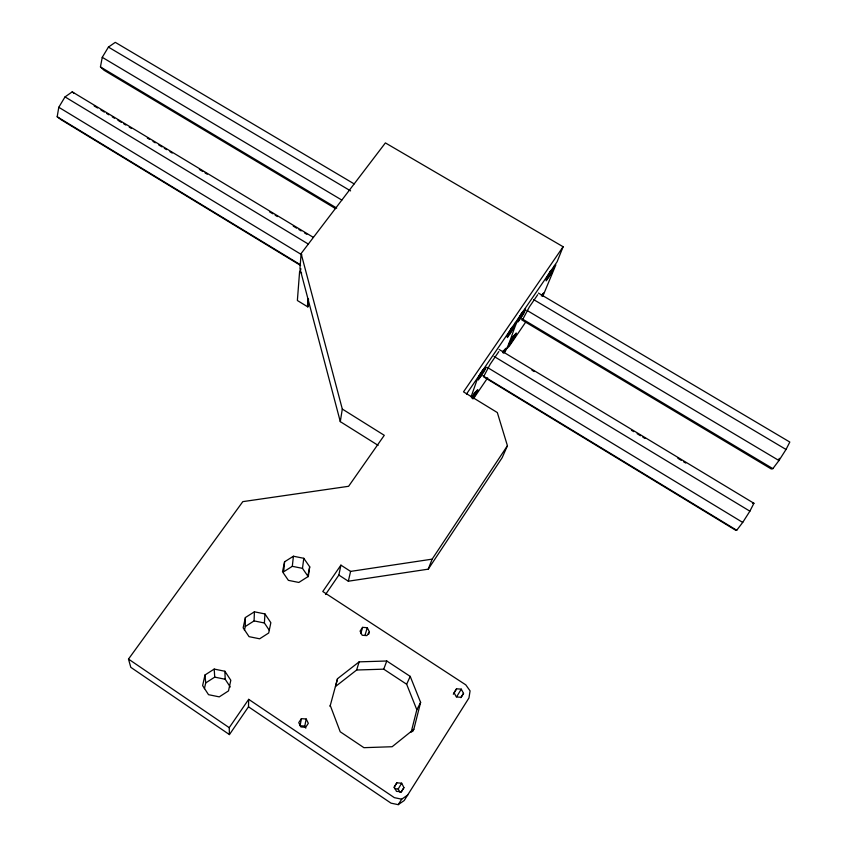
<?xml version="1.0" encoding="UTF-8"?>
<svg xmlns="http://www.w3.org/2000/svg" width="847" height="847" viewBox="0 0 847 847"><rect width="100%" height="100%" fill="white"/><g stroke="black" fill="none" stroke-linecap="round" stroke-linejoin="round"><path stroke-width="1.27" d="M244.434 630.327L245.259 626.536L245.386 617.537L254.396 611.809L264.931 613.927L270.849 622.693L268.69 633.005L259.648 638.797L249.06 636.658L243.153 627.828L245.386 617.537M466.475 394.056L557.114 261.744L563.117 246.742L385.396 142.91L301.119 253.528L342.304 409.059L384.284 435.316L348.604 486.294L242.814 501.636L128.49 659.082L130.798 667.33L229.431 734.582L248.489 706.8L248.69 699.336L394.353 797.652L401.711 799.176L407.788 794.984M245.259 626.536L254.089 620.904L254.396 611.809M269.473 630.517L264.402 622.99L264.931 613.927M301.003 268.859L299.584 271.823L297.371 300.505L307.387 306.646L308.096 298.885M301.119 253.528L299.965 268.52L340.293 421.637L378.111 445.363M307.673 306.201L307.863 306.879L308.149 301.045M307.863 306.879L308.52 299.107M284.592 561.783L283.671 571.778L292.31 566.315L302.485 568.358L308.276 576.722L309.706 566.823L303.787 558.3L293.411 556.225L284.592 561.783L282.496 571.767L288.382 580.354L298.832 582.45L307.673 576.828L309.706 566.823M292.31 566.315L293.411 556.225M302.485 568.358L303.787 558.3M340.293 421.637L342.304 409.059M300.6 265.46L61.143 119.734L57.183 116.759L58.782 107.283L65.028 96.907L72.217 91.847L313.422 237.414M301.405 718.658L298.747 722.618L300.876 726.948L305.672 727.287L308.329 723.317L306.19 718.997L301.405 718.658L300.092 725.731L304.782 726.07L305.82 728.187M335.528 208.574L104.022 70.237L100.444 66.924L102.254 57.321L108.427 47.093L115.287 42.35L354.152 183.894M304.782 726.07L306.19 718.997M325.523 594.499L338.853 575.071L340.918 565.14L350.594 571.397L432.139 559.147L507.427 445.744L497.327 412.563L463.521 391.865L563.117 246.742M204.413 688.706L205.705 682.936L204.985 674.995L214.206 669.077L224.889 671.258L230.808 680.268L228.51 690.887L219.267 696.869L208.521 694.678L202.624 685.594L204.985 674.995M338.853 575.071L348.329 581.211L350.594 571.397M411.102 732.401L416.83 709.765L420.62 702.385L410.213 676.382L386.783 660.999L359.139 661.856L337.53 678.691L330.012 706.451M412.605 731.607L413.823 729.32L420.62 702.385M337.53 678.691L335.486 686.525L356.651 670.009L359.139 661.856M360.78 633.641L362.59 627.362L367.27 627.691L369.408 631.82L368.646 634.308M365.015 635.229L367.27 627.691M471.08 396.862L477.02 379.985L481.53 372.066M484.293 369.313L482.779 370.721L485.162 368.498L479.381 377.413L485.024 367.958L482.472 370.319L477.909 378.344L481.17 372.616M475.569 393.707L473.198 397.614L476.935 390.552L474.426 392.955L471.917 397.359M508.422 334.988L513.97 325.682L511.62 327.789L507.035 335.825L509.83 333.718L514.118 326.211L511.906 328.181L507.607 335.73L509.83 333.718L507.035 335.825M356.651 670.009L383.723 669.162L386.783 660.999M504.389 350.637L503.15 352.532L505.045 349.388L502.716 351.547L504.389 350.637L502.737 352.627M504.727 352.267C511.821 340.049 513.61 325.322 521.625 313.538M514.214 336.301L511.069 341.796L508.793 343.893L510.138 343.077L510.688 340.738L515.474 334.11L513.97 335.486M522.715 312.405L524.865 310.521L520.566 318.038L518.406 319.954L522.43 312.003L524.717 310.002L520.852 317.286L519.2 319.245L519.793 316.778L519.2 319.245L517.835 320.05L519.147 317.752M510.138 343.077L513.218 337.275L514.838 335.327L510.138 343.077L515.622 334.618L513.494 336.555L509.343 343.797L511.069 341.796M510.032 342.463L514.245 335.518M519.095 318.62L524.081 311.22L519.984 317.191M348.329 581.211L428.243 569.163L432.139 559.147M547.204 277.572L547.31 278.197L548.877 276.344L552.159 270.214L550.899 271.262L552.879 269.611L548.57 277.128L546.569 278.811L550.624 270.86L546.008 278.907L547.31 278.197L552.731 269.102L551.323 270.267M548.877 276.344L552.159 270.214L548.136 277.107L546.008 278.907M778.721 459.783L779.325 458.322M507.427 445.744L502.176 457.676L428.243 569.163M416.83 709.765L406.655 684.249L410.213 676.382M504.092 352.86L505.797 348.339L503.404 351.431M521.646 319.795L771.299 468.994L772.856 468.635L778.965 460.546L786.027 449.471L789.817 442.049L538.427 293.083M542.683 295.804L543.573 293.009L541.307 295.921M483.573 376.82L735.44 530.106L736.721 530.254L742.713 522.419L749.881 511.175L753.925 503.277L499.137 349.504M483.785 376.343L490.222 364.136L498.809 351.59M522.811 319.255L529.417 306.858L537.718 294.714M482.419 372.521L483.722 370.245M485.162 368.498L483.055 371.24M542.758 296.376L555.854 264.867L553.79 266.583M507.607 335.73L508.994 332.543M473.187 397.116L476.935 390.552M509.407 333.686L513.324 326.826L511.62 327.789M472.965 398.27L477.073 391.07L474.722 393.336L472.107 397.921L476.215 391.907L475.622 392.097M520.46 315.455L521.773 313.157M521.445 315.719L524.717 310.002M503.414 352.987L505.183 349.896L503.002 351.928M509.428 342.791L513.218 336.174L514.838 335.327M515.622 334.618L513.589 337.254M552.879 269.611L550.783 272.342M394.024 787.678L396.82 782.84L401.679 783.179L403.934 787.625L401.012 792.379M453.314 694.254L456.544 688.812L461.276 689.151L463.542 693.386L460.874 697.695M399.869 792.241L398.217 788.981L401.679 783.179M483.669 369.514L480.058 375.496M509.545 331.643L512.7 327.133M520.344 315.878L523.467 311.421M471.938 397.487L474.489 394.003M551.545 270.415L548.157 276.048M456.66 696.763L461.276 689.151M471.959 397.91L477.602 389.641L477.994 390.096L472.944 398.937M403.934 787.625L401.351 791.723L396.481 791.373L394.226 786.927L396.82 782.84M463.542 693.386L461.075 697.293L456.332 696.954L454.077 692.698L456.544 688.812M248.489 706.8L391.039 803.168L398.228 804.65L401.711 799.176M369.408 631.82L366.889 635.61L362.198 635.271L360.06 631.142L362.59 627.362M473.568 398.524L487.671 377.847M526.019 321.627L509.089 346.455L506.834 348.541M229.431 734.582L229.219 727.668L248.69 699.336M340.918 565.14L322.781 591.524L465.797 684.863L470.074 690.877L468.963 697.949L404.188 800.542L398.228 804.65M514.785 323.522L517.094 321.479M478.491 378.249L480.895 375.994L477.909 378.344M517.835 320.05L520.143 318.006M547.31 278.197L548.136 277.107M413.823 729.32L392.15 746.726L363.924 747.679L340.208 731.776L330.214 705.35M205.705 682.936L214.725 677.124L225.186 679.252L230.257 686.991M541.54 295.561L542.705 294.237M752.507 503.351L753.925 503.277M512.012 328.954L512.551 328.964M394.649 788.726L398.217 788.981M254.089 620.904L264.402 622.99M108.427 47.093L350.594 190.893M533.631 299.594L786.027 449.471M102.254 57.321L341.828 200.072M526.908 310.351L778.965 460.546M100.444 66.924L336.704 208.066M521.837 318.673L772.856 468.635M94.165 105.939L97.553 107.993M100.952 110.036L104.34 112.09M106.606 113.456L108.871 114.821M112.259 116.865L114.525 118.231M117.913 120.285L121.312 122.328M123.577 123.694L125.832 125.06M129.231 127.114L131.486 128.479M147.325 138.04L149.591 139.406M152.979 141.449L155.245 142.815M158.643 144.858L162.031 146.912M164.297 148.278L166.552 149.644M169.951 151.687L172.216 153.053M199.363 169.442L202.751 171.496M205.016 172.862L207.282 174.228M269.494 211.782L272.882 213.825M275.148 215.191L277.414 216.557M293.253 226.117L296.641 228.171M298.906 229.537L301.161 230.903M304.56 232.946L306.826 234.312M531.927 370.192L534.192 371.558M631.47 430.287L633.725 431.652M637.124 433.696L640.512 435.75M642.778 437.116L645.043 438.481M677.844 458.28L681.242 460.334M683.497 461.7L685.763 463.065M65.028 96.907L308.403 244.127M494.055 356.428L749.881 511.175M58.782 107.283L301.828 254.809M487.226 367.344L742.713 522.419M57.183 116.759L299.88 264.433M482.748 375.708L736.721 530.254M299.584 271.823L301.67 273.094M383.723 669.162L406.655 684.249M128.49 659.082L229.219 727.668M72.217 91.847L74.134 93.435M214.206 669.077L214.725 677.124M224.889 671.258L225.186 679.252M479.921 375.433L477.909 379.477L478.301 379.985L484.092 371.537L486.114 367.492L485.744 366.931L479.921 375.433M509.111 332.807L507.321 337.593L512.964 329.345L514.785 324.517L509.111 332.807M519.942 317L518.089 321.871L523.679 313.697L525.563 308.784L519.942 317M510.805 341.023L509.068 345.576L514.5 337.614L516.268 333.009L510.805 341.023M548.178 275.773L546.156 280.844L551.63 272.861L553.673 267.747L548.178 275.773"/></g></svg>
